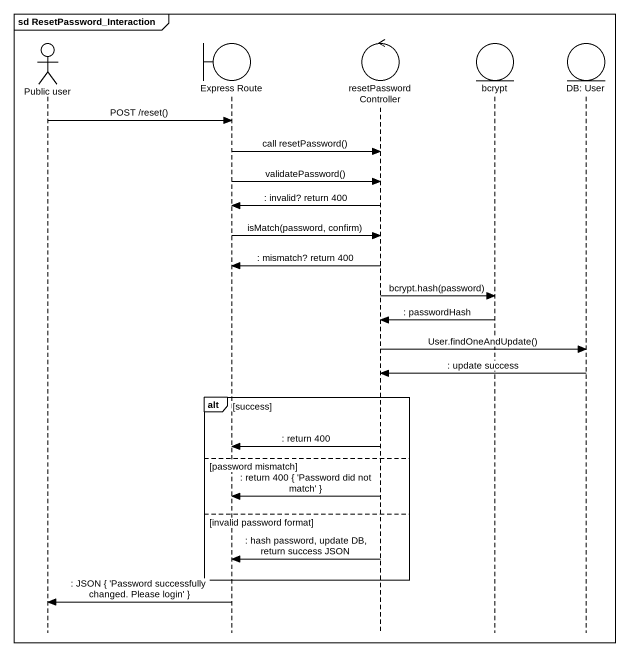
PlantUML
@startuml
mainframe sd ResetPassword_Interaction
hide footbox
actor "Public user" as Public_user
boundary "Express Route" as Express_Route
control "resetPassword Controller" as resetPassword_Controller
entity bcrypt
entity "DB: User" as DB_User

Public_user -> Express_Route : POST /reset()
Express_Route -> resetPassword_Controller : call resetPassword()
Express_Route -> resetPassword_Controller : validatePassword()
resetPassword_Controller -> Express_Route : : invalid? return 400
Express_Route -> resetPassword_Controller : isMatch(password, confirm)
resetPassword_Controller -> Express_Route : : mismatch? return 400
resetPassword_Controller -> bcrypt : bcrypt.hash(password)
bcrypt -> resetPassword_Controller : : passwordHash
resetPassword_Controller -> DB_User : User.findOneAndUpdate()
DB_User -> resetPassword_Controller : : update success
alt success
  resetPassword_Controller -> Express_Route : : return 400
else password mismatch
  resetPassword_Controller -> Express_Route : : return 400 { 'Password did not match' }
else invalid password format
  resetPassword_Controller -> Express_Route : : hash password, update DB, return success JSON
end
Express_Route -> Public_user : : JSON { 'Password successfully changed. Please login' }
@enduml
